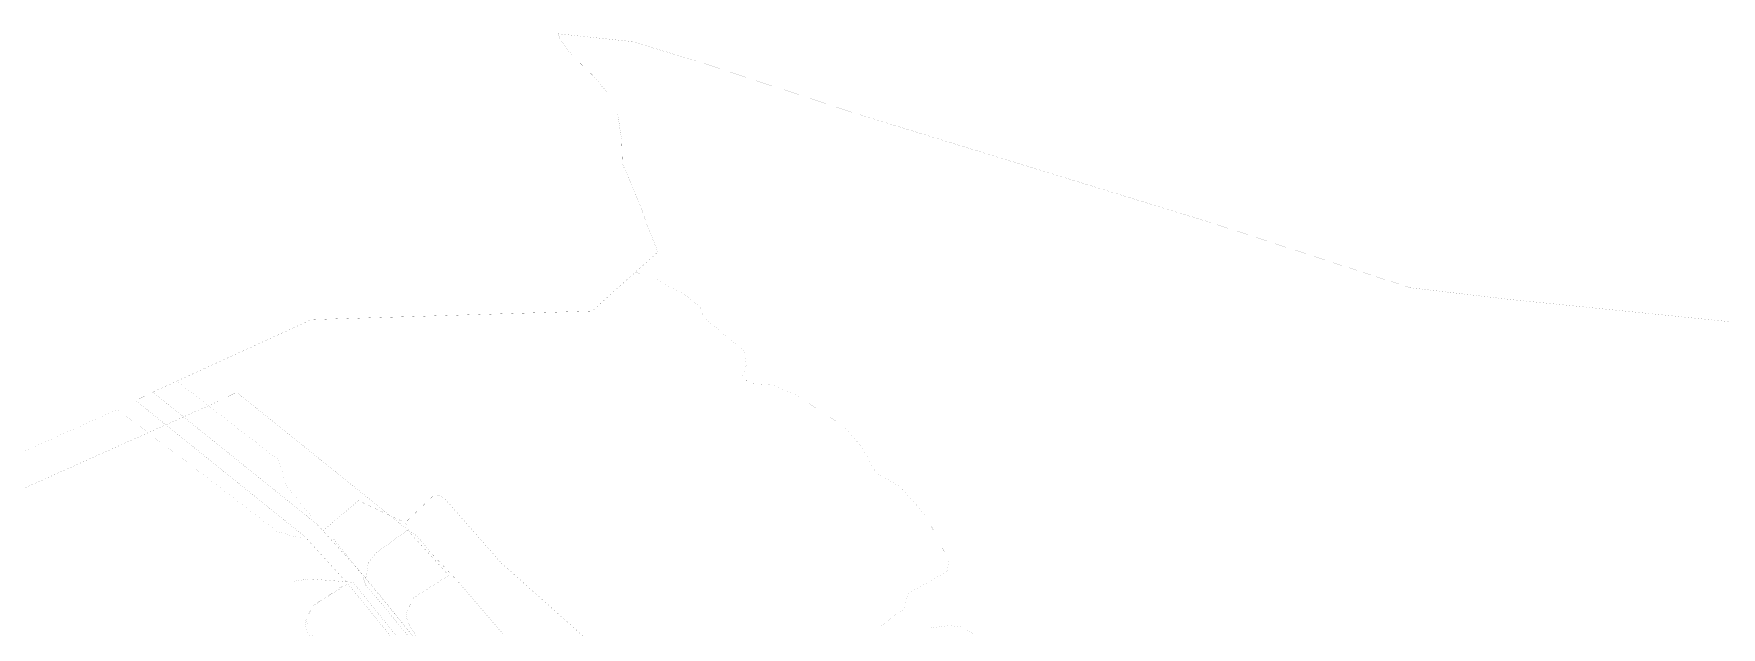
# Model space of a CAD drawing. Header units: millimetres. Extents: x 1265826 to 1360210, y 383897 to 506623.
# Drawn here: x 1306553 to 1311144, y 440959 to 442574 of the extents above; entities that cross this region are included whole.
import ezdxf

# ---------------------------------------------------------------- set-up
doc = ezdxf.new("R2010")
doc.units = ezdxf.units.MM
doc.layers.add('14', color=7, linetype='Continuous')

msp = doc.modelspace()

# ---------------------------------------------------------------- linework, layer by layer
at = {"layer": '14', "color": 12, "const_width": 0.17, "flags": 128}
for points in [[(1311647.5, 441741.9), (1310566.4, 441851.2), (1310373.1, 441874), (1310298.7, 441882.6), (1310101.8, 441946.7), (1309759.1, 442059), (1308798.3, 442354.3), (1308355.8, 442500), (1308180.8, 442552.8), (1307980, 442574), (1307985.6, 442556.7), (1308017.9, 442514.9), (1308072.2, 442462.3), (1308110.6, 442417.4), (1308141.7, 442355.2), (1308152.6, 442284), (1308154.2, 442220.8), (1308202, 442110), (1308221.9, 442052.9), (1308251.2, 441980.4), (1308071.9, 441819.3), (1307308.6, 441796.1), (1306881.1, 441600.7), (1306876.7, 441598.6), (1307199.7, 441338.7)], [(1307623.6, 440886.5), (1307570.4, 440971.7), (1307566.4, 440990.9), (1307569.1, 441004.5), (1307587.3, 441039.5), (1307682.1, 441099.8), (1307565.7, 441227.5), (1307550.8, 441239.5), (1307104.9, 441598.2), (1307054.9, 441573.7), (1306442.8, 441299.5)], [(1307670.6, 440829), (1307456.2, 441092.3), (1307442.9, 441108), (1307340, 441221), (1307323.2, 441239.4), (1307263.7, 441287.2), (1307199.7, 441338.7), (1306876.7, 441598.6), (1306840.6, 441581), (1306830.1, 441575.8), (1307276, 441217), (1307290.9, 441205), (1307407.3, 441077.3), (1307633.9, 440799.7)], [(1307199.7, 441338.7), (1307263.7, 441287.2), (1307323.2, 441239.4), (1307340, 441221), (1307436.3, 441303.4), (1307563.4, 441243.3), (1307644.1, 441320.6), (1307668.2, 441312), (1307823.3, 441135.1), (1308075.8, 440909.5)], [(1308042.6, 440707.3), (1308096.8, 440750.7), (1308151, 440794.1), (1308159.2, 440787.6), (1308191.6, 440791.5), (1308199.8, 440791.7), (1308170.3, 440827.1), (1308075.8, 440909.5), (1307823.3, 441135.1), (1307668.2, 441312), (1307644.1, 441320.6), (1307563.4, 441243.3), (1307569.3, 441233.6), (1307573.1, 441225.9), (1307569.1, 441222.9), (1307595.2, 441207.7), (1307631.5, 441163.6), (1307710.6, 441079.3), (1307833.8, 440935.4), (1307931, 440822.6), (1308036.4, 440701.8), (1308042.6, 440707.3)], [(1307833.8, 440935.4), (1307710.6, 441079.3), (1307631.5, 441163.6), (1307595.2, 441207.7), (1307569.1, 441222.9), (1307486.3, 441162.3), (1307462.9, 441135.1), (1307459.1, 441105.3), (1307456.2, 441092.3), (1307670.6, 440829)], [(1307672.2, 440449.8), (1307674.3, 440450.5), (1307683.4, 440451.8), (1307783.2, 440473.8), (1307841.6, 440482.9), (1307864.9, 440498.5), (1307878.9, 440506.8), (1307873.2, 440516.9), (1307642.5, 440806.5), (1307633.9, 440799.7), (1307407.3, 441077.3), (1307312.5, 441017.1), (1307294.4, 440982.1), (1307291.6, 440968.4), (1307295.6, 440949.2), (1307348.8, 440864.1), (1307368.3, 440842.1), (1307422.7, 440772), (1307486.3, 440677.4), (1307535.8, 440613.2), (1307619.8, 440514), (1307662.7, 440460.1), (1307661.3, 440458.3), (1307672.2, 440449.8)]]:
    msp.add_lwpolyline(points, dxfattribs=at)
at = {"layer": '14', "color": 7, "const_width": 0.08, "flags": 128}
for points in [[(1308851, 440957.6), (1308920.2, 441008.6), (1308929.4, 441039.8), (1308932.9, 441051.5), (1309038.8, 441110.5), (1309042.2, 441140.8), (1308980.9, 441261.6), (1308908.8, 441342.3), (1308843.8, 441379.1), (1308806.3, 441448.8), (1308754.8, 441506.1), (1308635.7, 441586.2), (1308564.3, 441619), (1308500.4, 441621.7), (1308480.6, 441642.3), (1308491.4, 441670.4), (1308487.4, 441709.3), (1308444.5, 441744.8), (1308375.2, 441802.1), (1308364.9, 441831.3), (1308326.6, 441862.3), (1308242.6, 441907.8), (1308190.1, 441925.5), (1308071.9, 441819.3), (1307308.6, 441796.1), (1306942, 441628.5), (1307219.3, 441413.9)], [(1307670.6, 440829), (1307442.9, 441108), (1307323.2, 441239.4), (1307199.7, 441338.7), (1306876.7, 441598.6), (1306875.2, 441598), (1306867.6, 441594.2), (1306848.4, 441584.8), (1306830.1, 441575.8), (1307276, 441217), (1307290.9, 441205), (1307407.3, 441077.3), (1307633.9, 440799.7)], [(1306569.9, 440503), (1307346, 440862.6), (1307348.8, 440864.1), (1307301.4, 440955.2), (1307297, 440966.5), (1307294.4, 440982.1), (1307312.5, 441017.1), (1307405.1, 441079.8), (1307290.9, 441205), (1307271.4, 441203.3), (1307216.1, 441218.8), (1307003.8, 441382.2), (1306780.2, 441551.3), (1306168, 441277.1)], [(1307219.3, 441413.9), (1307239.7, 441344.4), (1307309.2, 441258.8), (1307312.8, 441247.8), (1307323.2, 441239.4), (1307340, 441221), (1307436.3, 441303.4), (1307563.4, 441243.3), (1307644.1, 441320.6), (1307668.2, 441312), (1307823.3, 441135.1), (1308075.8, 440909.5)], [(1309112.6, 440939.9), (1309080, 440959.3), (1309043.4, 440963.3), (1308966.6, 440953.6)]]:
    msp.add_lwpolyline(points, dxfattribs=at)
at = {"layer": '14', "color": 92, "const_width": 0.17, "flags": 128}
for points in [[(1307570.6, 440936.8), (1307456.3, 441073.5), (1307447, 441101.1), (1307366, 441201.8)], [(1307807.8, 440101.7), (1307796.1, 440158.3), (1307934.7, 440197.1), (1308034.6, 440221.8), (1307948, 440382.4), (1307902.9, 440465.3), (1307837.6, 440565.7), (1307597.1, 440863.8), (1307421.7, 441081), (1307303.4, 441090.4), (1307260.5, 441083.9)]]:
    msp.add_lwpolyline(points, dxfattribs=at)

doc.saveas('drawing.dxf')
